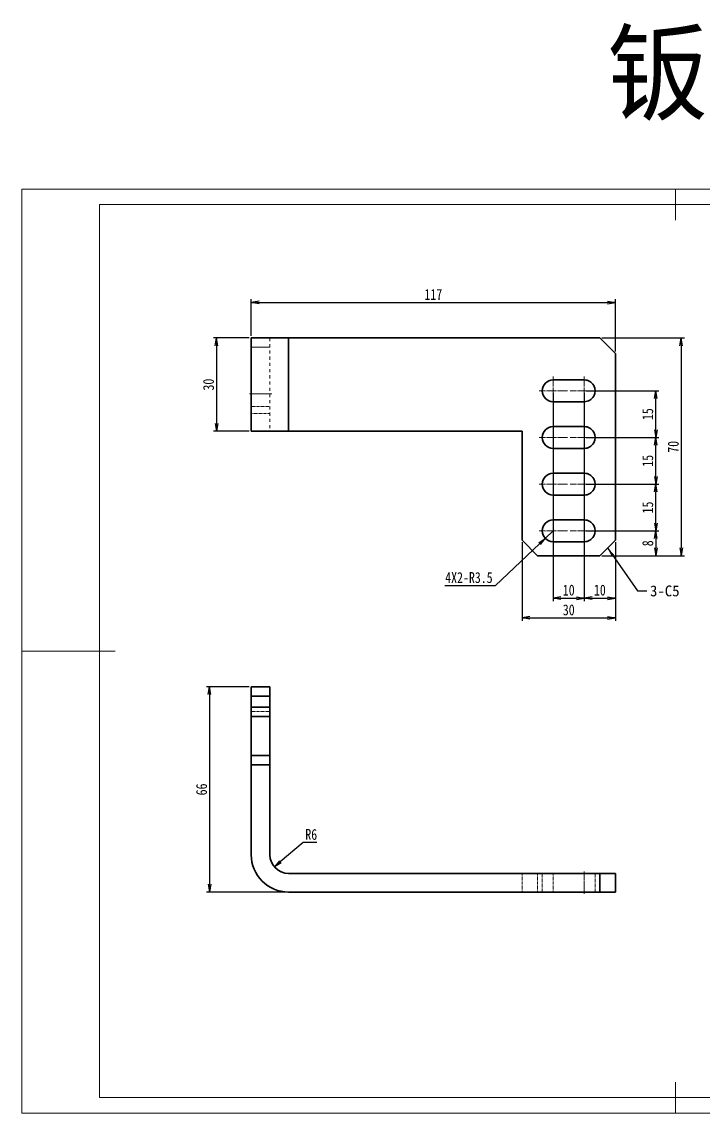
# Model space of a CAD drawing. Header units: millimetres. Extents: x -15766 to 80009, y -9701 to 15159.
# Drawn here: x -12008.3 to -11789.4, y 4666.5 to 5017.3 of the extents above; entities that cross this region are included whole.
import ezdxf

# ---------------------------------------------------------------- set-up
doc = ezdxf.new("R2010")
doc.units = ezdxf.units.MM
doc.linetypes.add('CENTER-HOKUTO_1', pattern=[16, 13, -1, 1, -1])
doc.linetypes.add('HIDDEN-HOKUTO_1', pattern=[2, 1, -1])
doc.layers.get('DEFPOINTS').update_dxf_attribs({"lineweight": 18})
for name, color, linetype, lineweight in [('AM_7', 2, 'CENTER-HOKUTO_1', 18), ('AM_HID', 1, 'HIDDEN-HOKUTO_1', 18), ('AM_VIS', 7, 'Continuous', 18), ('CDRAFT0', 7, 'Continuous', 18), ('title_frame', 7, 'Continuous', 18), ('word_dim', 9, 'Continuous', 18), ('粗实线层_1', 7, 'Continuous', 15)]:
    doc.layers.add(name, color=color, linetype=linetype, lineweight=lineweight)
doc.styles.add('DIM', font='', dxfattribs={"width": 0.8})
doc.styles.get('DIM').set_extended_font_data('NSimSun')
doc.dimstyles.new('1-1', dxfattribs={"dimtxt": 3.5, "dimasz": 3, "dimexe": 1, "dimexo": 0, "dimgap": 1, "dimtad": 1, "dimdsep": 46, "dimtxsty": 'DIM', "dimblk": '_CAXARROW', "dimcen": 0, "dimdle": 6, "dimclrd": 256, "dimclre": 256, "dimclrt": 3, "dimazin": 2, "dimtfac": 0.707107, "dimtmove": 0, "dimatfit": 3, "dimfxl": 0, "dimfrac": 2, "dimtolj": 1, "dimarcsym": 0})
doc.dimstyles.new('1-1$0', dxfattribs={"dimtxt": 3.5, "dimasz": 2.5, "dimexe": 1, "dimexo": 0.625, "dimgap": 0.8, "dimtad": 1, "dimdsep": 46, "dimtxsty": 'DIM', "dimblk": 'OPEN', "dimcen": 0, "dimdle": 5, "dimclrd": 256, "dimclre": 256, "dimclrt": 3, "dimazin": 3, "dimtfac": 0.5, "dimtmove": 0, "dimatfit": 3, "dimldrblk": 'OPEN', "dimfxl": 0, "dimtolj": 1, "dimarcsym": 0})
doc.dimstyles.new('1-1$4', dxfattribs={"dimtxt": 3.5, "dimasz": 2.5, "dimexe": 1, "dimexo": 0.625, "dimgap": 0.8, "dimtad": 1, "dimtih": 1, "dimtoh": 1, "dimzin": 12, "dimdsep": 46, "dimtxsty": 'DIM', "dimblk": 'OPEN', "dimcen": 0, "dimdle": 5, "dimclrd": 256, "dimclre": 256, "dimclrt": 3, "dimazin": 3, "dimtfac": 0.5, "dimtmove": 0, "dimatfit": 3, "dimldrblk": 'OPEN', "dimfxl": 0, "dimtolj": 1, "dimarcsym": 0})

# ---------------------------------------------------------------- blocks, each defined once
blk = doc.blocks.new('*X1435')
at = {"layer": 'CDRAFT0'}
for p, q in [((420, 297), (0, 297)), ((0, 297), (0, 0)), ((420, 0), (420, 297)), ((0, 0), (420, 0))]:
    blk.add_line(p, q, dxfattribs=at)
at = {"layer": '粗实线层_1'}
for p, q in [((210, 297), (210, 287)), ((415, 292), (25, 292)), ((25, 292), (25, 5)), ((415, 5), (415, 292)), ((0, 148.5), (30, 148.5)), ((420, 148.5), (410, 148.5)), ((210, 0), (210, 10)), ((25, 5), (415, 5))]:
    blk.add_line(p, q, dxfattribs=at)
blk = doc.blocks.new('_OPEN')
at = {"color": 0, "linetype": 'ByBlock', "lineweight": -2}
for p, q in [((-1, 0.166667), (0, 0)), ((-1, -0.166667), (0, 0)), ((0, 0), (-1, 0))]:
    blk.add_line(p, q, dxfattribs=at)
blk = doc.blocks.new('*D1532')
at = {"layer": 'DEFPOINTS', "color": 0, "transparency": 16777216}
for p in [(-11827.63, 4898.67), (-11817.63, 4850.67), (-11817.63, 4832.06)]:
    blk.add_point(p, dxfattribs=at)
at = {"layer": 'word_dim', "linetype": 'Continuous', "lineweight": -2, "transparency": 16777216}
for p, q in [((-11827.63, 4898.05), (-11827.63, 4831.06)), ((-11817.63, 4850.05), (-11817.63, 4831.06)), ((-11825.13, 4832.06), (-11820.13, 4832.06))]:
    blk.add_line(p, q, dxfattribs=at)
at = {"layer": 'word_dim', "lineweight": -2, "transparency": 16777216, "xscale": 2.5, "yscale": 2.5, "zscale": 2.5, "rotation": 180}
blk.add_blockref('_OPEN', (-11827.63, 4832.06), dxfattribs=at)
at = {"layer": 'word_dim', "lineweight": -2, "transparency": 16777216, "xscale": 2.5, "yscale": 2.5, "zscale": 2.5}
blk.add_blockref('_OPEN', (-11817.63, 4832.06), dxfattribs=at)
at = {"layer": 'word_dim', "color": 3, "transparency": 16777216, "insert": (-11822.63, 4834.61), "char_height": 3.5, "attachment_point": 5, "style": 'DIM'}
blk.add_mtext('\\A1;10', dxfattribs=at)
blk = doc.blocks.new('*D1533')
at = {"layer": 'DEFPOINTS', "color": 0, "transparency": 16777216}
for p in [(-11837.63, 4898.67), (-11827.63, 4898.67), (-11827.63, 4832.06)]:
    blk.add_point(p, dxfattribs=at)
at = {"layer": 'word_dim', "linetype": 'Continuous', "lineweight": -2, "transparency": 16777216}
for p, q in [((-11837.63, 4898.05), (-11837.63, 4831.06)), ((-11827.63, 4898.05), (-11827.63, 4831.06)), ((-11835.13, 4832.06), (-11830.13, 4832.06))]:
    blk.add_line(p, q, dxfattribs=at)
at = {"layer": 'word_dim', "lineweight": -2, "transparency": 16777216, "xscale": 2.5, "yscale": 2.5, "zscale": 2.5, "rotation": 180}
blk.add_blockref('_OPEN', (-11837.63, 4832.06), dxfattribs=at)
at = {"layer": 'word_dim', "lineweight": -2, "transparency": 16777216, "xscale": 2.5, "yscale": 2.5, "zscale": 2.5}
blk.add_blockref('_OPEN', (-11827.63, 4832.06), dxfattribs=at)
at = {"layer": 'word_dim', "color": 3, "transparency": 16777216, "insert": (-11832.63, 4834.61), "char_height": 3.5, "attachment_point": 5, "style": 'DIM'}
blk.add_mtext('\\A1;10', dxfattribs=at)
blk = doc.blocks.new('*D1534')
at = {"layer": 'DEFPOINTS', "color": 0, "transparency": 16777216}
for p in [(-11847.63, 4850.67), (-11817.63, 4850.67), (-11817.63, 4825.7)]:
    blk.add_point(p, dxfattribs=at)
at = {"layer": 'word_dim', "linetype": 'Continuous', "lineweight": -2, "transparency": 16777216}
for p, q in [((-11847.63, 4850.05), (-11847.63, 4824.7)), ((-11817.63, 4850.05), (-11817.63, 4824.7)), ((-11845.13, 4825.7), (-11820.13, 4825.7))]:
    blk.add_line(p, q, dxfattribs=at)
at = {"layer": 'word_dim', "lineweight": -2, "transparency": 16777216, "xscale": 2.5, "yscale": 2.5, "zscale": 2.5, "rotation": 180}
blk.add_blockref('_OPEN', (-11847.63, 4825.7), dxfattribs=at)
at = {"layer": 'word_dim', "lineweight": -2, "transparency": 16777216, "xscale": 2.5, "yscale": 2.5, "zscale": 2.5}
blk.add_blockref('_OPEN', (-11817.63, 4825.7), dxfattribs=at)
at = {"layer": 'word_dim', "color": 3, "transparency": 16777216, "insert": (-11832.63, 4828.25), "char_height": 3.5, "attachment_point": 5, "style": 'DIM'}
blk.add_mtext('\\A1;30', dxfattribs=at)
blk = doc.blocks.new('*D1535')
at = {"layer": 'DEFPOINTS', "color": 0, "transparency": 16777216}
for p in [(-11827.63, 4853.67), (-11822.63, 4845.67), (-11804.68, 4845.67)]:
    blk.add_point(p, dxfattribs=at)
at = {"layer": 'word_dim', "linetype": 'Continuous', "lineweight": -2, "transparency": 16777216}
for p, q in [((-11827, 4853.67), (-11803.68, 4853.67)), ((-11804.68, 4851.17), (-11804.68, 4848.17)), ((-11822, 4845.67), (-11803.68, 4845.67))]:
    blk.add_line(p, q, dxfattribs=at)
at = {"layer": 'word_dim', "lineweight": -2, "transparency": 16777216, "xscale": 2.5, "yscale": 2.5, "zscale": 2.5}
for p, rotation in [((-11804.68, 4853.67), 90), ((-11804.68, 4845.67), 270)]:
    blk.add_blockref('_OPEN', p, dxfattribs=dict(at, rotation=rotation))
at = {"layer": 'word_dim', "color": 3, "transparency": 16777216, "insert": (-11807.23, 4849.67), "char_height": 3.5, "attachment_point": 5, "rotation": 90, "style": 'DIM'}
blk.add_mtext('\\A1;8', dxfattribs=at)
blk = doc.blocks.new('*D1536')
at = {"layer": 'DEFPOINTS', "color": 0, "transparency": 16777216}
for p in [(-11827.63, 4868.67), (-11804.68, 4868.67), (-11827.63, 4853.67)]:
    blk.add_point(p, dxfattribs=at)
at = {"layer": 'word_dim', "linetype": 'Continuous', "lineweight": -2, "transparency": 16777216}
for p, q in [((-11827, 4868.67), (-11803.68, 4868.67)), ((-11804.68, 4856.17), (-11804.68, 4866.17)), ((-11827, 4853.67), (-11803.68, 4853.67))]:
    blk.add_line(p, q, dxfattribs=at)
at = {"layer": 'word_dim', "lineweight": -2, "transparency": 16777216, "xscale": 2.5, "yscale": 2.5, "zscale": 2.5}
for p, rotation in [((-11804.68, 4868.67), 90), ((-11804.68, 4853.67), 270)]:
    blk.add_blockref('_OPEN', p, dxfattribs=dict(at, rotation=rotation))
at = {"layer": 'word_dim', "color": 3, "transparency": 16777216, "insert": (-11807.23, 4861.17), "char_height": 3.5, "attachment_point": 5, "rotation": 90, "style": 'DIM'}
blk.add_mtext('\\A1;15', dxfattribs=at)
blk = doc.blocks.new('*D1537')
at = {"layer": 'DEFPOINTS', "color": 0, "transparency": 16777216}
for p in [(-11827.63, 4883.67), (-11804.68, 4883.67), (-11827.63, 4868.67)]:
    blk.add_point(p, dxfattribs=at)
at = {"layer": 'word_dim', "linetype": 'Continuous', "lineweight": -2, "transparency": 16777216}
for p, q in [((-11827, 4883.67), (-11803.68, 4883.67)), ((-11804.68, 4871.17), (-11804.68, 4881.17)), ((-11827, 4868.67), (-11803.68, 4868.67))]:
    blk.add_line(p, q, dxfattribs=at)
at = {"layer": 'word_dim', "lineweight": -2, "transparency": 16777216, "xscale": 2.5, "yscale": 2.5, "zscale": 2.5}
for p, rotation in [((-11804.68, 4883.67), 90), ((-11804.68, 4868.67), 270)]:
    blk.add_blockref('_OPEN', p, dxfattribs=dict(at, rotation=rotation))
at = {"layer": 'word_dim', "color": 3, "transparency": 16777216, "insert": (-11807.23, 4876.17), "char_height": 3.5, "attachment_point": 5, "rotation": 90, "style": 'DIM'}
blk.add_mtext('\\A1;15', dxfattribs=at)
blk = doc.blocks.new('*D1538')
at = {"layer": 'DEFPOINTS', "color": 0, "transparency": 16777216}
for p in [(-11827.63, 4898.67), (-11804.68, 4898.67), (-11827.63, 4883.67)]:
    blk.add_point(p, dxfattribs=at)
at = {"layer": 'word_dim', "linetype": 'Continuous', "lineweight": -2, "transparency": 16777216}
for p, q in [((-11827, 4898.67), (-11803.68, 4898.67)), ((-11804.68, 4886.17), (-11804.68, 4896.17)), ((-11827, 4883.67), (-11803.68, 4883.67))]:
    blk.add_line(p, q, dxfattribs=at)
at = {"layer": 'word_dim', "lineweight": -2, "transparency": 16777216, "xscale": 2.5, "yscale": 2.5, "zscale": 2.5}
for p, rotation in [((-11804.68, 4898.67), 90), ((-11804.68, 4883.67), 270)]:
    blk.add_blockref('_OPEN', p, dxfattribs=dict(at, rotation=rotation))
at = {"layer": 'word_dim', "color": 3, "transparency": 16777216, "insert": (-11807.23, 4891.17), "char_height": 3.5, "attachment_point": 5, "rotation": 90, "style": 'DIM'}
blk.add_mtext('\\A1;15', dxfattribs=at)
blk = doc.blocks.new('*D1539')
at = {"layer": 'DEFPOINTS', "color": 0, "transparency": 16777216}
for p in [(-11822.63, 4915.67), (-11822.63, 4845.67), (-11796.48, 4845.67)]:
    blk.add_point(p, dxfattribs=at)
at = {"layer": 'word_dim', "linetype": 'Continuous', "lineweight": -2, "transparency": 16777216}
for p, q in [((-11822, 4915.67), (-11795.48, 4915.67)), ((-11796.48, 4913.17), (-11796.48, 4848.17)), ((-11822, 4845.67), (-11795.48, 4845.67))]:
    blk.add_line(p, q, dxfattribs=at)
at = {"layer": 'word_dim', "lineweight": -2, "transparency": 16777216, "xscale": 2.5, "yscale": 2.5, "zscale": 2.5}
for p, rotation in [((-11796.48, 4915.67), 90), ((-11796.48, 4845.67), 270)]:
    blk.add_blockref('_OPEN', p, dxfattribs=dict(at, rotation=rotation))
at = {"layer": 'word_dim', "color": 3, "transparency": 16777216, "insert": (-11799.03, 4880.67), "char_height": 3.5, "attachment_point": 5, "rotation": 90, "style": 'DIM'}
blk.add_mtext('\\A1;70', dxfattribs=at)
blk = doc.blocks.new('*D1540')
at = {"layer": 'DEFPOINTS', "color": 0, "transparency": 16777216}
for p in [(-11840.17, 4851.26), (-11837.63, 4853.67)]:
    blk.add_point(p, dxfattribs=at)
at = {"layer": 'word_dim', "linetype": 'Continuous', "lineweight": -2, "transparency": 16777216}
for p, q in [((-11837.63, 4853.67), (-11840.17, 4851.26)), ((-11856.13, 4836.09), (-11841.98, 4849.54)), ((-11872.47, 4836.09), (-11856.13, 4836.09))]:
    blk.add_line(p, q, dxfattribs=at)
at = {"layer": 'word_dim', "lineweight": -2, "transparency": 16777216, "xscale": 2.5, "yscale": 2.5, "zscale": 2.5, "rotation": 43.54799192241045}
blk.add_blockref('_OPEN', (-11840.17, 4851.26), dxfattribs=at)
at = {"layer": 'word_dim', "color": 3, "transparency": 16777216, "insert": (-11864.7, 4838.64), "char_height": 3.5, "attachment_point": 5, "style": 'DIM'}
blk.add_mtext('\\A1;4X2-R3.5', dxfattribs=at)
blk = doc.blocks.new('_CAXARROW')
blk.add_hatch(color=0).paths.add_polyline_path([(0, 0), (-1, 0.125), (-1, -0.125)], flags=0)
blk = doc.blocks.new('*D1545')
at = {"layer": 'DEFPOINTS', "color": 0, "transparency": 16777216}
for p in [(-11817.63, 4927.1), (-11934.63, 4915.67), (-11817.63, 4910.67)]:
    blk.add_point(p, dxfattribs=at)
at = {"layer": 'word_dim', "linetype": 'Continuous', "lineweight": -2, "transparency": 16777216}
for p, q in [((-11934.63, 4916.3), (-11934.63, 4928.1)), ((-11817.63, 4911.3), (-11817.63, 4928.1)), ((-11932.13, 4927.1), (-11820.13, 4927.1))]:
    blk.add_line(p, q, dxfattribs=at)
at = {"layer": 'word_dim', "lineweight": -2, "transparency": 16777216, "xscale": 2.5, "yscale": 2.5, "zscale": 2.5, "rotation": 180}
blk.add_blockref('_OPEN', (-11934.63, 4927.1), dxfattribs=at)
at = {"layer": 'word_dim', "lineweight": -2, "transparency": 16777216, "xscale": 2.5, "yscale": 2.5, "zscale": 2.5}
blk.add_blockref('_OPEN', (-11817.63, 4927.1), dxfattribs=at)
at = {"layer": 'word_dim', "color": 3, "transparency": 16777216, "insert": (-11876.13, 4929.65), "char_height": 3.5, "attachment_point": 5, "style": 'DIM'}
blk.add_mtext('\\A1;117', dxfattribs=at)
blk = doc.blocks.new('*D1546')
at = {"layer": 'DEFPOINTS', "color": 0, "transparency": 16777216}
for p in [(-11934.63, 4915.67), (-11945.78, 4885.67), (-11934.63, 4885.67)]:
    blk.add_point(p, dxfattribs=at)
at = {"layer": 'word_dim', "linetype": 'Continuous', "lineweight": -2, "transparency": 16777216}
for p, q in [((-11935.25, 4915.67), (-11946.78, 4915.67)), ((-11945.78, 4913.17), (-11945.78, 4888.17)), ((-11935.25, 4885.67), (-11946.78, 4885.67))]:
    blk.add_line(p, q, dxfattribs=at)
at = {"layer": 'word_dim', "lineweight": -2, "transparency": 16777216, "xscale": 2.5, "yscale": 2.5, "zscale": 2.5}
for p, rotation in [((-11945.78, 4915.67), 90), ((-11945.78, 4885.67), 270)]:
    blk.add_blockref('_OPEN', p, dxfattribs=dict(at, rotation=rotation))
at = {"layer": 'word_dim', "color": 3, "transparency": 16777216, "insert": (-11948.33, 4900.67), "char_height": 3.5, "attachment_point": 5, "rotation": 90, "style": 'DIM'}
blk.add_mtext('\\A1;30', dxfattribs=at)
blk = doc.blocks.new('*D1548')
at = {"layer": 'DEFPOINTS', "color": 0, "transparency": 16777216}
for p in [(-11922.63, 4749.57), (-11927.2, 4745.68)]:
    blk.add_point(p, dxfattribs=at)
at = {"layer": 'word_dim', "linetype": 'Continuous', "lineweight": -2, "transparency": 16777216}
for p, q in [((-11917.98, 4753.54), (-11925.29, 4747.31)), ((-11913.52, 4753.54), (-11917.98, 4753.54))]:
    blk.add_line(p, q, dxfattribs=at)
at = {"layer": 'word_dim', "lineweight": -2, "transparency": 16777216, "xscale": 2.5, "yscale": 2.5, "zscale": 2.5, "rotation": 220.4066508831935}
blk.add_blockref('_OPEN', (-11927.2, 4745.68), dxfattribs=at)
at = {"layer": 'word_dim', "color": 3, "transparency": 16777216, "insert": (-11915.35, 4756.09), "char_height": 3.5, "attachment_point": 5, "style": 'DIM'}
blk.add_mtext('\\A1;R6', dxfattribs=at)
blk = doc.blocks.new('*D1549')
at = {"layer": 'DEFPOINTS', "color": 0, "transparency": 16777216}
for p in [(-11934.63, 4803.57), (-11948.02, 4737.57), (-11922.63, 4737.57)]:
    blk.add_point(p, dxfattribs=at)
at = {"layer": 'word_dim', "linetype": 'Continuous', "lineweight": -2, "transparency": 16777216}
for p, q in [((-11935.25, 4803.57), (-11949.02, 4803.57)), ((-11948.02, 4801.07), (-11948.02, 4740.07)), ((-11923.25, 4737.57), (-11949.02, 4737.57))]:
    blk.add_line(p, q, dxfattribs=at)
at = {"layer": 'word_dim', "lineweight": -2, "transparency": 16777216, "xscale": 2.5, "yscale": 2.5, "zscale": 2.5}
for p, rotation in [((-11948.02, 4803.57), 90), ((-11948.02, 4737.57), 270)]:
    blk.add_blockref('_OPEN', p, dxfattribs=dict(at, rotation=rotation))
at = {"layer": 'word_dim', "color": 3, "transparency": 16777216, "insert": (-11950.57, 4770.57), "char_height": 3.5, "attachment_point": 5, "rotation": 90, "style": 'DIM'}
blk.add_mtext('\\A1;66', dxfattribs=at)

msp = doc.modelspace()

# ---------------------------------------------------------------- linework, layer by layer
at = {"layer": 'AM_7', "ltscale": 0.227502}
for p, q in [((-11837.62967, 4903.22469), (-11837.62967, 4894.12459)), ((-11827.62967, 4903.22469), (-11827.62967, 4894.12459)), ((-11833.07987, 4898.67464), (-11842.17997, 4898.67464)), ((-11823.07987, 4898.67464), (-11832.17997, 4898.67464)), ((-11837.62967, 4888.22469), (-11837.62967, 4879.12459)), ((-11827.62967, 4888.22469), (-11827.62967, 4879.12459)), ((-11833.07987, 4883.67464), (-11842.17997, 4883.67464)), ((-11823.07987, 4883.67464), (-11832.17997, 4883.67464)), ((-11837.62967, 4873.22469), (-11837.62967, 4864.12459)), ((-11827.62967, 4873.22469), (-11827.62967, 4864.12459)), ((-11833.07987, 4868.67464), (-11842.17997, 4868.67464)), ((-11823.07987, 4868.67464), (-11832.17997, 4868.67464)), ((-11837.62967, 4858.22469), (-11837.62967, 4849.12459)), ((-11827.62967, 4858.22469), (-11827.62967, 4849.12459)), ((-11833.07987, 4853.67464), (-11842.17997, 4853.67464)), ((-11823.07987, 4853.67464), (-11832.17997, 4853.67464))]:
    msp.add_line(p, q, dxfattribs=at)
at = {"layer": 'AM_7', "ltscale": 0.179993}
msp.add_line((-11935.22977, 4897.67464), (-11928.03006, 4897.67464), dxfattribs=at)
at = {"layer": 'AM_7', "ltscale": 0.180017}
msp.add_line((-11827.62967, 4744.17421), (-11827.62967, 4736.97353), dxfattribs=at)
at = {"layer": 'AM_HID'}
for p, q in [((-11928.62967, 4915.67464), (-11928.62967, 4885.67464)), ((-11922.62967, 4915.67464), (-11922.62967, 4885.67464))]:
    msp.add_line(p, q, dxfattribs=at)
at = {"layer": 'AM_HID', "ltscale": 0.15}
for p, q in [((-11934.62967, 4912.67464), (-11928.62967, 4912.67464)), ((-11934.62967, 4912.67464), (-11928.62967, 4912.67464)), ((-11928.62967, 4912.67464), (-11934.62967, 4912.67464)), ((-11928.62967, 4897.67464), (-11934.62967, 4897.67464)), ((-11928.62967, 4897.67464), (-11934.62967, 4897.67464)), ((-11928.62967, 4893.67464), (-11934.62967, 4893.67464)), ((-11934.62967, 4891.42464), (-11928.62967, 4891.42464)), ((-11928.62967, 4795.57411), (-11934.62967, 4795.57411)), ((-11847.62967, 4737.57411), (-11847.62967, 4743.57411)), ((-11842.62967, 4737.57411), (-11842.62967, 4743.57411)), ((-11841.12967, 4743.57411), (-11841.12967, 4737.57411)), ((-11841.12967, 4743.57411), (-11841.12967, 4737.57411)), ((-11841.12967, 4743.57411), (-11841.12967, 4737.57411)), ((-11841.12967, 4743.57411), (-11841.12967, 4737.57411)), ((-11837.62967, 4737.57411), (-11837.62967, 4743.57411)), ((-11837.62967, 4737.57411), (-11837.62967, 4743.57411)), ((-11837.62967, 4737.57411), (-11837.62967, 4743.57411)), ((-11837.62967, 4737.57411), (-11837.62967, 4743.57411)), ((-11837.62967, 4737.57411), (-11837.62967, 4743.57411)), ((-11837.62967, 4737.57411), (-11837.62967, 4743.57411)), ((-11837.62967, 4737.57411), (-11837.62967, 4743.57411)), ((-11837.62967, 4737.57411), (-11837.62967, 4743.57411)), ((-11827.62967, 4737.57411), (-11827.62967, 4743.57411)), ((-11827.62967, 4737.57411), (-11827.62967, 4743.57411)), ((-11827.62967, 4737.57411), (-11827.62967, 4743.57411)), ((-11827.62967, 4737.57411), (-11827.62967, 4743.57411)), ((-11827.62967, 4737.57411), (-11827.62967, 4743.57411)), ((-11827.62967, 4737.57411), (-11827.62967, 4743.57411)), ((-11827.62967, 4737.57411), (-11827.62967, 4743.57411)), ((-11827.62967, 4737.57411), (-11827.62967, 4743.57411)), ((-11824.12967, 4743.57411), (-11824.12967, 4737.57411)), ((-11824.12967, 4743.57411), (-11824.12967, 4737.57411)), ((-11824.12967, 4743.57411), (-11824.12967, 4737.57411)), ((-11824.12967, 4743.57411), (-11824.12967, 4737.57411)), ((-11822.62967, 4737.57411), (-11822.62967, 4743.57411))]:
    msp.add_line(p, q, dxfattribs=at)
at = {"layer": 'AM_VIS', "lineweight": 35}
for p, q in [((-11934.62967, 4915.67464), (-11934.62967, 4885.67464)), ((-11922.62967, 4915.67464), (-11822.62967, 4915.67464)), ((-11922.62967, 4915.67464), (-11922.62967, 4885.67464)), ((-11817.62967, 4910.67464), (-11817.62967, 4850.67464)), ((-11847.62967, 4885.67464), (-11922.62967, 4885.67464)), ((-11847.62967, 4850.67464), (-11847.62967, 4885.67464)), ((-11842.62967, 4845.67464), (-11822.62967, 4845.67464)), ((-11934.62967, 4749.57411), (-11934.62967, 4778.50551)), ((-11928.62967, 4778.50551), (-11928.62967, 4749.57411)), ((-11922.62967, 4743.57411), (-11822.62967, 4743.57411)), ((-11922.62967, 4737.57411), (-11822.62967, 4737.57411))]:
    msp.add_line(p, q, dxfattribs=at)
at = {"layer": 'AM_VIS', "lineweight": 35, "ltscale": 0.3}
for p, q in [((-11922.62967, 4915.67464), (-11934.62967, 4915.67464)), ((-11922.62967, 4885.67464), (-11934.62967, 4885.67464))]:
    msp.add_line(p, q, dxfattribs=at)
at = {"layer": 'AM_VIS', "lineweight": 35, "ltscale": 0.176777}
for p, q in [((-11817.62967, 4910.67464), (-11822.62967, 4915.67464)), ((-11842.62967, 4845.67464), (-11847.62967, 4850.67464)), ((-11822.62967, 4845.67464), (-11817.62967, 4850.67464))]:
    msp.add_line(p, q, dxfattribs=at)
at = {"layer": 'AM_VIS', "lineweight": 35, "ltscale": 0.25}
for p, q in [((-11837.62967, 4902.17464), (-11827.62967, 4902.17464)), ((-11827.62967, 4895.17464), (-11837.62967, 4895.17464)), ((-11837.62967, 4887.17464), (-11827.62967, 4887.17464)), ((-11827.62967, 4880.17464), (-11837.62967, 4880.17464)), ((-11837.62967, 4872.17464), (-11827.62967, 4872.17464)), ((-11827.62967, 4865.17464), (-11837.62967, 4865.17464)), ((-11837.62967, 4857.17464), (-11827.62967, 4857.17464)), ((-11827.62967, 4850.17464), (-11837.62967, 4850.17464))]:
    msp.add_line(p, q, dxfattribs=at)
at = {"layer": 'AM_VIS', "lineweight": 35, "ltscale": 0.15}
for p, q in [((-11928.62967, 4803.57411), (-11934.62967, 4803.57411)), ((-11928.62967, 4800.57411), (-11934.62967, 4800.57411)), ((-11934.62967, 4797.00551), (-11928.62967, 4797.00551)), ((-11934.62967, 4794.00551), (-11928.62967, 4794.00551)), ((-11934.62967, 4781.50551), (-11928.62967, 4781.50551)), ((-11934.62967, 4778.50551), (-11928.62967, 4778.50551)), ((-11822.62967, 4737.57411), (-11822.62967, 4743.57411)), ((-11817.62967, 4737.57411), (-11817.62967, 4743.57411))]:
    msp.add_line(p, q, dxfattribs=at)
at = {"layer": 'AM_VIS', "lineweight": 35, "ltscale": 0.075}
for p, q in [((-11934.62967, 4803.57411), (-11934.62967, 4800.57411)), ((-11928.62967, 4803.57411), (-11928.62967, 4800.57411)), ((-11934.62967, 4794.00551), (-11934.62967, 4797.00551)), ((-11928.62967, 4797.00551), (-11928.62967, 4794.00551)), ((-11934.62967, 4778.50551), (-11934.62967, 4781.50551)), ((-11928.62967, 4778.50551), (-11928.62967, 4781.50551))]:
    msp.add_line(p, q, dxfattribs=at)
at = {"layer": 'AM_VIS', "lineweight": 35, "ltscale": 0.089215}
for p, q in [((-11934.62967, 4797.00551), (-11934.62967, 4800.57411)), ((-11928.62967, 4800.57411), (-11928.62967, 4797.00551))]:
    msp.add_line(p, q, dxfattribs=at)
at = {"layer": 'AM_VIS', "lineweight": 35, "ltscale": 0.3125}
for p, q in [((-11934.62967, 4781.50551), (-11934.62967, 4794.00551)), ((-11928.62967, 4781.50551), (-11928.62967, 4794.00551))]:
    msp.add_line(p, q, dxfattribs=at)
at = {"layer": 'AM_VIS', "lineweight": 35, "ltscale": 0.125}
for p, q in [((-11817.62967, 4743.57411), (-11822.62967, 4743.57411)), ((-11817.62967, 4737.57411), (-11822.62967, 4737.57411))]:
    msp.add_line(p, q, dxfattribs=at)
at = {"layer": 'AM_VIS', "lineweight": 35}
for centre, radius, start, end in [((-11837.62967, 4898.67464), 3.5, 90.0000025, 269.9999975), ((-11827.62967, 4898.67464), 3.5, 269.9999975, 90.0000025), ((-11837.62967, 4883.67464), 3.5, 90.0000025, 269.9999975), ((-11827.62967, 4883.67464), 3.5, 269.9999975, 90.0000025), ((-11837.62967, 4868.67464), 3.5, 90.0000025, 269.9999975), ((-11827.62967, 4868.67464), 3.5, 269.9999975, 90.0000025), ((-11837.62967, 4853.67464), 3.5, 90.0000025, 269.9999975), ((-11827.62967, 4853.67464), 3.5, 269.9999975, 90.0000025), ((-11922.62967, 4749.57411), 12, 180.000005, 269.9999975), ((-11922.62967, 4749.57411), 6, 180.000005, 269.9999975)]:
    msp.add_arc(centre, radius, start, end, dxfattribs=at)

# ---------------------------------------------------------------- block references
at = {"layer": 'title_frame'}
msp.add_blockref('*X1435', (-12008.32584, 4666.51982), dxfattribs=at)

# ---------------------------------------------------------------- texts
at = {"layer": 'word_dim', "color": 3, "insert": (-11820.32947, 5013.31284), "char_height": 25, "width": 116.6634772, "attachment_point": 1}
msp.add_mtext('钣金', dxfattribs=at)
at = {"layer": 'word_dim', "color": 3, "insert": (-11806.53928, 4836.12654), "char_height": 3.5, "attachment_point": 1}
msp.add_mtext('3-C5', dxfattribs=at)

# ---------------------------------------------------------------- dimensions: what is measured, and where the dimension line sits
at = {"layer": 'word_dim', "color": 3, "true_color": 0x00ff00}
for base, p1, p2, picture, middle in [((-11817.62967, 4927.10391), (-11934.62967, 4915.67464), (-11817.62967, 4910.67464), '*D1545', (-11876.12967, 4929.65391)), ((-11827.62967, 4832.05555), (-11837.62967, 4898.67464), (-11827.62967, 4898.67464), '*D1533', (-11832.62967, 4834.60555)), ((-11817.62967, 4832.05555), (-11827.62992, 4898.67464), (-11817.62967, 4850.67464), '*D1532', (-11822.6298, 4834.60555)), ((-11817.62967, 4825.70194), (-11847.62967, 4850.67464), (-11817.62967, 4850.67464), '*D1534', (-11832.62967, 4828.25194))]:
    dim = msp.add_linear_dim(base=base, p1=p1, p2=p2, dimstyle='1-1$0', dxfattribs=at)
    dim.commit()
    dim.dimension.update_dxf_attribs({"geometry": picture, "text_midpoint": middle})
for base, p1, p2, picture, middle in [((-11945.77696, 4885.67464), (-11934.62967, 4915.67464), (-11934.62967, 4885.67464), '*D1546', (-11948.32696, 4900.67464)), ((-11796.47697, 4845.67464), (-11822.62967, 4915.67464), (-11822.62967, 4845.67464), '*D1539', (-11799.02697, 4880.67464)), ((-11804.67621, 4898.67464), (-11827.62967, 4883.67464), (-11827.62967, 4898.67464), '*D1538', (-11807.22621, 4891.17464)), ((-11804.67621, 4883.67464), (-11827.62967, 4868.67464), (-11827.62967, 4883.67464), '*D1537', (-11807.22621, 4876.17464)), ((-11804.67621, 4868.67464), (-11827.62967, 4853.67464), (-11827.62967, 4868.67464), '*D1536', (-11807.22621, 4861.17464)), ((-11804.67621, 4845.67464), (-11827.62992, 4853.67464), (-11822.62967, 4845.67464), '*D1535', (-11807.22621, 4849.67464)), ((-11948.02033, 4737.57411), (-11934.62967, 4803.57411), (-11922.62967, 4737.57411), '*D1549', (-11950.57033, 4770.57411))]:
    dim = msp.add_linear_dim(base=base, p1=p1, p2=p2, angle=90, dimstyle='1-1$0', dxfattribs=at)
    dim.commit()
    dim.dimension.update_dxf_attribs({"geometry": picture, "text_midpoint": middle})
dim = msp.add_radius_dim(center=(-11837.62967, 4853.67464), mpoint=(-11840.16646, 4851.26327), text='4X2-<>', dimstyle='1-1$4', dxfattribs=at)
dim.commit()
dim.dimension.update_dxf_attribs({"geometry": '*D1540', "text_midpoint": (-11864.69902, 4836.08994), "dimtype": 164})
dim = msp.add_radius_dim(center=(-11922.62967, 4749.57411), mpoint=(-11927.19845, 4745.68486), dimstyle='1-1$4', override={"dimtmove": 1}, dxfattribs=at)
dim.commit()
dim.dimension.update_dxf_attribs({"geometry": '*D1548', "text_midpoint": (-11917.97587, 4753.53574), "dimtype": 164})

# ---------------------------------------------------------------- leaders
at = {"layer": 'word_dim', "color": 3, "true_color": 0x00ff00, "annotation_type": 0, "has_hookline": 1, "hookline_direction": 0, "text_width": 12.83333}
msp.add_leader([(-11820.12967, 4848.17464), (-11810.53928, 4834.37654), (-11807.53928, 4834.37654)], dimstyle='1-1', override={"dimgap": 1, "dimtad": 0}, dxfattribs=at)

doc.saveas('drawing.dxf')
